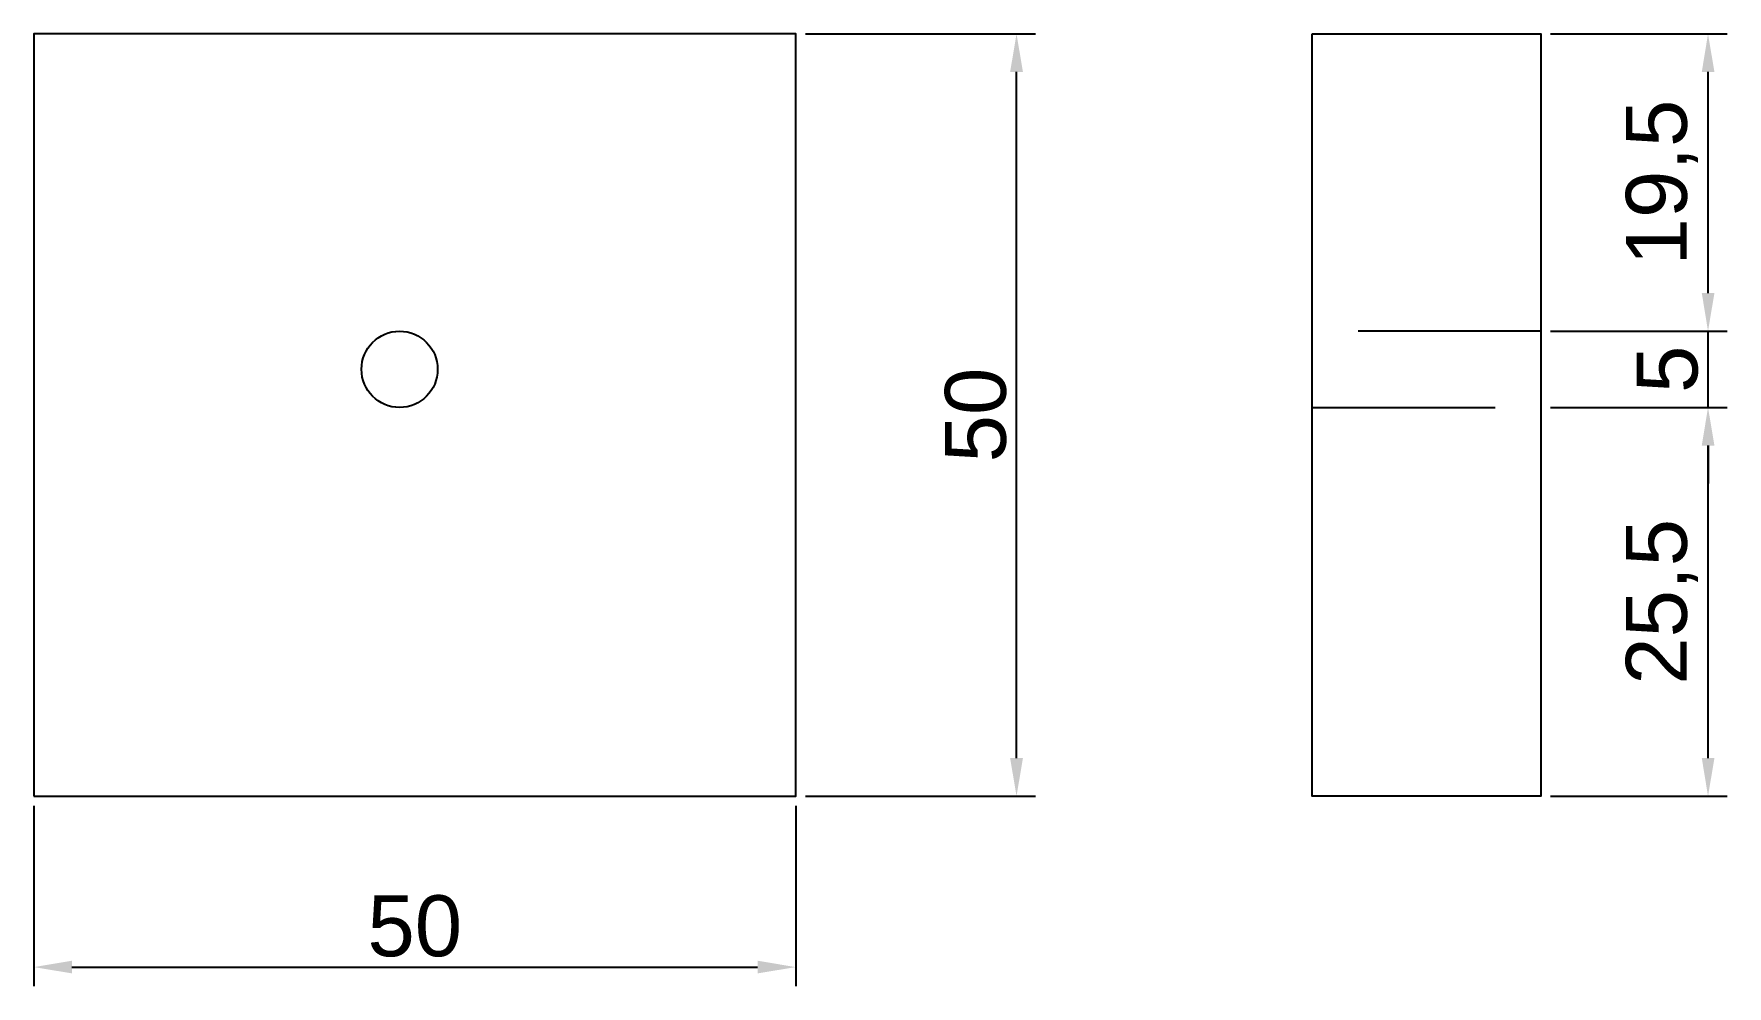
# Model space of a CAD drawing. Header units: millimetres. Extents: x 2316 to 2427, y 1299 to 1362.
import ezdxf

# ---------------------------------------------------------------- set-up
doc = ezdxf.new("R2010")
doc.units = ezdxf.units.MM
doc.linetypes.add('ACAD_ISO02W100', pattern=[15, 12, -3])
doc.layers.add('Cotas', color=7, linetype='Continuous')
doc.layers.add('Furo', color=3, linetype='ACAD_ISO02W100')
doc.styles.get("Standard").update_dxf_attribs({"font": 'arial.ttf'})
doc.dimstyles.new('ISO-25', dxfattribs={"dimtxt": 2.5, "dimasz": 2.5, "dimexe": 1.25, "dimexo": 0.625, "dimtad": 1, "dimtxsty": 'Standard', "dimcen": 2.5, "dimadec": 0, "dimazin": 0, "dimtfac": 1, "dimtmove": 0, "dimatfit": 3, "dimfxl": 1, "dimarcsym": 0})

# ---------------------------------------------------------------- blocks, each defined once
blk = doc.blocks.new('*D5')
at = {"layer": 'Cotas', "color": 0, "lineweight": -2, "transparency": 16777216}
for p, q in [((2315.89, 1311.11), (2315.89, 1299.28)), ((2365.89, 1311.11), (2365.89, 1299.28)), ((2318.39, 1300.53), (2363.39, 1300.53))]:
    blk.add_line(p, q, dxfattribs=at)
at = {"layer": 'Cotas', "color": 0, "transparency": 16777216}
for points in [[(2318.39, 1300.95), (2318.39, 1300.12), (2315.89, 1300.53)], [(2363.39, 1300.95), (2363.39, 1300.12), (2365.89, 1300.53)]]:
    blk.add_solid(points, dxfattribs=at)
at = {"layer": 'Defpoints', "color": 0, "transparency": 16777216}
for p in [(2315.89, 1311.74), (2365.89, 1311.74), (2365.89, 1300.53)]:
    blk.add_point(p, dxfattribs=at)
at = {"layer": 'Cotas', "color": 0, "transparency": 16777216, "insert": (2340.89, 1305.24), "char_height": 2.5, "attachment_point": 2}
blk.add_mtext('{\\H1.6x;50}', dxfattribs=at)
blk = doc.blocks.new('*D7')
at = {"layer": 'Cotas', "color": 0, "lineweight": -2, "transparency": 16777216}
for p, q in [((2366.52, 1361.74), (2381.63, 1361.74)), ((2380.38, 1314.24), (2380.38, 1359.24)), ((2366.52, 1311.74), (2381.63, 1311.74))]:
    blk.add_line(p, q, dxfattribs=at)
at = {"layer": 'Cotas', "color": 0, "transparency": 16777216}
for points in [[(2379.96, 1359.24), (2380.8, 1359.24), (2380.38, 1361.74)], [(2379.96, 1314.24), (2380.8, 1314.24), (2380.38, 1311.74)]]:
    blk.add_solid(points, dxfattribs=at)
at = {"layer": 'Defpoints', "color": 0, "transparency": 16777216}
for p in [(2365.89, 1361.74), (2380.38, 1361.74), (2365.89, 1311.74)]:
    blk.add_point(p, dxfattribs=at)
at = {"layer": 'Cotas', "color": 0, "transparency": 16777216, "insert": (2377.71, 1336.74), "char_height": 2.5, "attachment_point": 5, "rotation": 90}
blk.add_mtext('{\\H1.6x;50}', dxfattribs=at)
blk = doc.blocks.new('*D8')
at = {"layer": 'Cotas', "color": 0, "lineweight": -2, "transparency": 16777216}
for p, q in [((2415.42, 1337.24), (2427.01, 1337.24)), ((2425.76, 1314.24), (2425.76, 1334.74)), ((2415.42, 1311.74), (2427.01, 1311.74))]:
    blk.add_line(p, q, dxfattribs=at)
at = {"layer": 'Cotas', "color": 0, "transparency": 16777216}
for points in [[(2425.35, 1334.74), (2426.18, 1334.74), (2425.76, 1337.24)], [(2425.35, 1314.24), (2426.18, 1314.24), (2425.76, 1311.74)]]:
    blk.add_solid(points, dxfattribs=at)
at = {"layer": 'Defpoints', "color": 0, "transparency": 16777216}
for p in [(2414.79, 1337.24), (2425.76, 1337.24), (2414.79, 1311.74)]:
    blk.add_point(p, dxfattribs=at)
at = {"layer": 'Cotas', "color": 0, "transparency": 16777216, "insert": (2422.74, 1324.49), "char_height": 2.5, "attachment_point": 5, "rotation": 90}
blk.add_mtext('{\\H1.6x;25,5}', dxfattribs=at)
blk = doc.blocks.new('*D9')
at = {"layer": 'Cotas', "color": 0, "lineweight": -2, "transparency": 16777216}
for p, q in [((2425.76, 1344.74), (2425.76, 1347.24)), ((2415.42, 1342.24), (2427.01, 1342.24)), ((2425.76, 1337.24), (2425.76, 1342.24)), ((2415.42, 1337.24), (2427.01, 1337.24)), ((2425.76, 1334.74), (2425.76, 1332.24))]:
    blk.add_line(p, q, dxfattribs=at)
at = {"layer": 'Cotas', "color": 0, "transparency": 16777216}
for points in [[(2425.35, 1344.74), (2426.18, 1344.74), (2425.76, 1342.24)], [(2425.35, 1334.74), (2426.18, 1334.74), (2425.76, 1337.24)]]:
    blk.add_solid(points, dxfattribs=at)
at = {"layer": 'Defpoints', "color": 0, "transparency": 16777216}
for p in [(2414.79, 1342.24), (2425.76, 1342.24), (2414.79, 1337.24)]:
    blk.add_point(p, dxfattribs=at)
at = {"layer": 'Cotas', "color": 0, "transparency": 16777216, "insert": (2423.1, 1339.74), "char_height": 2.5, "attachment_point": 5, "rotation": 90}
blk.add_mtext('{\\H1.6x;5}', dxfattribs=at)
blk = doc.blocks.new('*D10')
at = {"layer": 'Cotas', "color": 0, "lineweight": -2, "transparency": 16777216}
for p, q in [((2415.42, 1361.74), (2427.01, 1361.74)), ((2425.76, 1344.74), (2425.76, 1359.24)), ((2415.42, 1342.24), (2427.01, 1342.24))]:
    blk.add_line(p, q, dxfattribs=at)
at = {"layer": 'Cotas', "color": 0, "transparency": 16777216}
for points in [[(2425.35, 1359.24), (2426.18, 1359.24), (2425.76, 1361.74)], [(2425.35, 1344.74), (2426.18, 1344.74), (2425.76, 1342.24)]]:
    blk.add_solid(points, dxfattribs=at)
at = {"layer": 'Defpoints', "color": 0, "transparency": 16777216}
for p in [(2414.79, 1361.74), (2425.76, 1361.74), (2414.79, 1342.24)]:
    blk.add_point(p, dxfattribs=at)
at = {"layer": 'Cotas', "color": 0, "transparency": 16777216, "insert": (2422.74, 1351.99), "char_height": 2.5, "attachment_point": 5, "rotation": 90}
blk.add_mtext('{\\H1.6x;19,5}', dxfattribs=at)

msp = doc.modelspace()

# ---------------------------------------------------------------- linework, layer by layer
msp.add_line((2399.791, 1337.236), (2399.791, 1342.236))
for points in [[(2315.891, 1311.736), (2365.891, 1311.736), (2365.891, 1361.736), (2315.891, 1361.736)], [(2399.791, 1361.736), (2414.791, 1361.736), (2414.791, 1311.736), (2399.791, 1311.736)]]:
    msp.add_lwpolyline(points, close=True)
msp.add_circle((2339.891, 1339.736), 2.5)
at = {"layer": 'Furo'}
for p, q in [((2414.791, 1342.236), (2399.791, 1342.236)), ((2399.791, 1337.236), (2414.791, 1337.236))]:
    msp.add_line(p, q, dxfattribs=at)

# ---------------------------------------------------------------- dimensions: what is measured, and where the dimension line sits
at = {"layer": 'Cotas'}
for base, p1, p2, picture, middle in [((2380.381, 1361.736), (2365.891, 1311.736), (2365.891, 1361.736), '*D7', (2377.713, 1336.736)), ((2425.764, 1361.736), (2414.791, 1342.236), (2414.791, 1361.736), '*D10', (2422.735, 1351.986)), ((2425.764, 1342.236), (2414.791, 1337.236), (2414.791, 1342.236), '*D9', (2423.105, 1339.736)), ((2425.764, 1337.236), (2414.791, 1311.736), (2414.791, 1337.236), '*D8', (2422.735, 1324.486))]:
    dim = msp.add_linear_dim(base=base, p1=p1, p2=p2, angle=90, text='{\\H1.6x;<>}', dimstyle='ISO-25', dxfattribs=at)
    dim.commit()
    dim.dimension.update_dxf_attribs({"geometry": picture, "text_midpoint": middle})
dim = msp.add_linear_dim(base=(2365.891, 1300.534), p1=(2315.891, 1311.736), p2=(2365.891, 1311.736), text='{\\H1.6x;<>}', dimstyle='ISO-25', dxfattribs=at)
dim.commit()
dim.dimension.update_dxf_attribs({"geometry": '*D5', "text_midpoint": (2340.891, 1303.201)})

doc.saveas('drawing.dxf')
